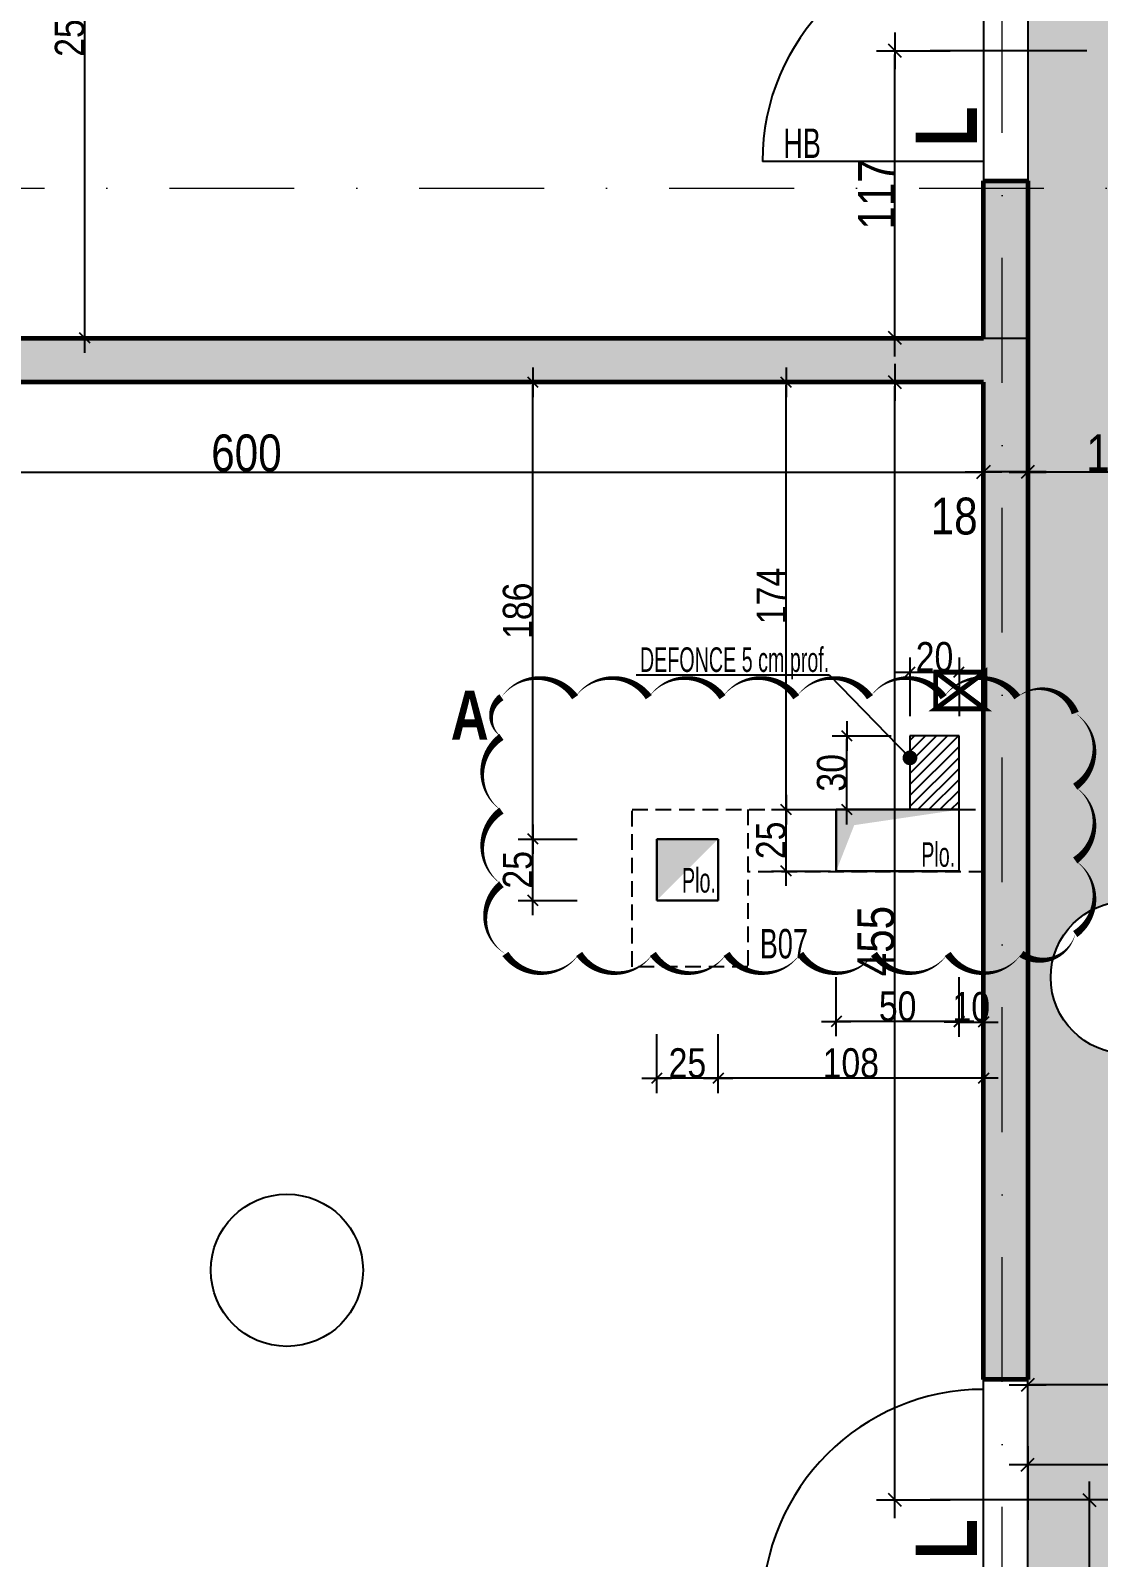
# Model space of a CAD drawing. Header units: millimetres. Extents: x 0 to 26881, y -27198 to -22998.
# Drawn here: x 20152 to 20587, y -25120 to -24498 of the extents above; entities that cross this region are included whole.
import ezdxf
from ezdxf.enums import TextEntityAlignment as Align

# ---------------------------------------------------------------- set-up
doc = ezdxf.new("R2010")
doc.units = ezdxf.units.MM
for name, pattern in [('CACHE', [9.525, 6.35, -3.175]), ('CACHEX2', [19.05, 12.7, -6.35]), ('TIRETPTX2', [50.8, 25.4, -12.7, 0, -12.7])]:
    doc.linetypes.add(name, pattern=pattern)
for name, color, linetype in [('01_cote_gen', 4, 'Continuous'), ('01_linteaux', 2, 'Continuous'), ('01_murs_sup', 2, 'CACHEX2'), ('01_poch_murs', 253, 'Continuous'), ('01_poch_poteaux', 250, 'Continuous'), ('01_resv', 32, 'Continuous'), ('01_texte', 230, 'Continuous'), ('AA_COTES', 2, 'Continuous')]:
    doc.layers.add(name, color=color, linetype=linetype)
for name, color, linetype, lineweight in [('01_murs_coup', 5, 'Continuous', 60), ('01_tram_axes', 2, 'TIRETPTX2', 9), ('_GAZELEC-BOITE INCORPO', 36, 'Continuous', 18)]:
    doc.layers.add(name, color=color, linetype=linetype, lineweight=lineweight)
doc.styles.add('ARIAL NA', font='ARIALN.TTF')
doc.styles.add('impact', font='impact.ttf')
doc.styles.add('STYLE2', font='ARIALN.TTF')
doc.dimstyles.new('JB50', dxfattribs={"dimscale": 0.1, "dimtxt": 150, "dimasz": 15, "dimexe": 0.1, "dimexo": 0.1, "dimgap": 0.09, "dimtad": 1, "dimdec": 1, "dimdsep": 46, "dimtxsty": 'STYLE2', "dimblk1": 'BOND_G', "dimblk2": 'BOND_D', "dimsah": 1, "dimcen": 1.5, "dimdle": 0.01, "dimse1": 1, "dimse2": 1, "dimclrd": 4, "dimclre": 2, "dimclrt": 6, "dimazin": 2, "dimtfac": 2.333333, "dimtdec": 1, "dimtix": 1, "dimtmove": 2, "dimatfit": 3, "dimldrblk": 'BOND_G', "dimfxl": 1, "dimtolj": 1, "dimtzin": 0, "dimarcsym": 0})
doc.dimstyles.new('JB50res', dxfattribs={"dimscale": 0.1, "dimtxt": 120, "dimasz": 12, "dimexe": 0.1, "dimexo": 0.1, "dimgap": 0.09, "dimtad": 1, "dimdec": 1, "dimdsep": 46, "dimtxsty": 'STYLE2', "dimblk1": 'BOND_G', "dimblk2": 'BOND_D', "dimsah": 1, "dimcen": 1.5, "dimdle": 0.01, "dimse1": 1, "dimse2": 1, "dimclrd": 4, "dimclre": 2, "dimclrt": 6, "dimazin": 2, "dimtfac": 2.333333, "dimtdec": 1, "dimtix": 1, "dimtmove": 2, "dimatfit": 3, "dimldrblk": 'BOND_G', "dimfxl": 1, "dimtolj": 1, "dimtzin": 0, "dimarcsym": 0})

# ---------------------------------------------------------------- blocks, each defined once
blk = doc.blocks.new('BOND_G')
at = {"layer": 'AA_COTES', "color": 0}
for p, q in [((0, -5), (0, 15)), ((5, 0), (-5, 0)), ((1.77, 1.77), (-1.77, -1.77))]:
    blk.add_line(p, q, dxfattribs=at)
blk = doc.blocks.new('BOND_D')
at = {"layer": 'AA_COTES', "color": 0}
for p, q in [((0, 5), (0, -15)), ((5, 0), (-5, 0)), ((-1.77, -1.77), (1.77, 1.77))]:
    blk.add_line(p, q, dxfattribs=at)
blk = doc.blocks.new('*D2657')
at = {"layer": '01_cote_gen', "color": 4, "lineweight": -2, "transparency": 16777216}
blk.add_line((20685.72, -24677.93), (20559.72, -24677.93), dxfattribs=at)
at = {"layer": 'Defpoints', "color": 0, "transparency": 16777216}
for p in [(20558.22, -24647.32), (20687.22, -24647.32), (20558.22, -24677.93)]:
    blk.add_point(p, dxfattribs=at)
at = {"layer": '01_cote_gen', "color": 4, "lineweight": -2, "transparency": 16777216, "xscale": 1.5, "yscale": 1.5, "zscale": 1.5, "rotation": 180}
blk.add_blockref('BOND_D', (20558.22, -24677.93), dxfattribs=at)
at = {"layer": '01_cote_gen', "color": 4, "lineweight": -2, "transparency": 16777216, "xscale": 1.5, "yscale": 1.5, "zscale": 1.5}
blk.add_blockref('BOND_G', (20687.22, -24677.93), dxfattribs=at)
at = {"layer": '01_cote_gen', "color": 6, "transparency": 16777216, "insert": (20596.36, -24670.26), "char_height": 15, "attachment_point": 5, "style": 'STYLE2'}
blk.add_mtext('\\A1;129', dxfattribs=at)
blk = doc.blocks.new('*D2663')
at = {"layer": '01_cote_gen', "color": 4, "lineweight": -2, "transparency": 16777216}
blk.add_line((20556.72, -24677.91), (20541.72, -24677.91), dxfattribs=at)
at = {"layer": 'Defpoints', "color": 0, "transparency": 16777216}
for p in [(20540.22, -24677.91), (20540.22, -24712.33), (20558.22, -24712.33)]:
    blk.add_point(p, dxfattribs=at)
at = {"layer": '01_cote_gen', "color": 4, "lineweight": -2, "transparency": 16777216, "xscale": 1.5, "yscale": 1.5, "zscale": 1.5, "rotation": 180}
blk.add_blockref('BOND_D', (20540.22, -24677.91), dxfattribs=at)
at = {"layer": '01_cote_gen', "color": 4, "lineweight": -2, "transparency": 16777216, "xscale": 1.5, "yscale": 1.5, "zscale": 1.5}
blk.add_blockref('BOND_G', (20558.22, -24677.91), dxfattribs=at)
at = {"layer": '01_cote_gen', "color": 6, "transparency": 16777216, "insert": (20528.27, -24695.97), "char_height": 15, "attachment_point": 5, "style": 'STYLE2'}
blk.add_mtext('\\A1;18', dxfattribs=at)
blk = doc.blocks.new('*D2652')
at = {"layer": '01_cote_gen', "color": 4, "lineweight": -2, "ltscale": 0.1, "transparency": 16777216}
blk.add_line((20796.12, -24591.56), (20796.12, -24619.14), dxfattribs=at)
at = {"layer": 'Defpoints', "color": 0, "ltscale": 0.1, "transparency": 16777216}
for p in [(20717.21, -24590.36), (0.48, -24620.34), (20796.12, -24620.34)]:
    blk.add_point(p, dxfattribs=at)
at = {"layer": '01_cote_gen', "color": 4, "lineweight": -2, "ltscale": 0.1, "transparency": 16777216, "xscale": 1.2, "yscale": 1.2, "zscale": 1.2}
for name, p, rotation in [('BOND_G', (20796.12, -24590.36), 90), ('BOND_D', (20796.12, -24620.34), 270)]:
    blk.add_blockref(name, p, dxfattribs=dict(at, rotation=rotation))
at = {"layer": '01_cote_gen', "color": 6, "ltscale": 0.1, "transparency": 16777216, "insert": (20789.99, -24605.35), "char_height": 12, "attachment_point": 5, "rotation": 90, "style": 'STYLE2'}
blk.add_mtext('\\A1;30', dxfattribs=at)
blk = doc.blocks.new('*D3435')
at = {"layer": '01_cote_gen', "color": 4, "lineweight": -2, "ltscale": 0.1, "transparency": 16777216}
blk.add_line((19941.72, -24677.93), (20538.72, -24677.93), dxfattribs=at)
at = {"layer": 'Defpoints', "color": 0, "ltscale": 0.1, "transparency": 16777216}
for p in [(20540.22, -24677.93), (19940.22, -24704.91), (20540.22, -24731.72)]:
    blk.add_point(p, dxfattribs=at)
at = {"layer": '01_cote_gen', "color": 4, "lineweight": -2, "ltscale": 0.1, "transparency": 16777216, "xscale": 1.5, "yscale": 1.5, "zscale": 1.5, "rotation": 180}
blk.add_blockref('BOND_G', (19940.22, -24677.93), dxfattribs=at)
at = {"layer": '01_cote_gen', "color": 4, "lineweight": -2, "ltscale": 0.1, "transparency": 16777216, "xscale": 1.5, "yscale": 1.5, "zscale": 1.5}
blk.add_blockref('BOND_D', (20540.22, -24677.93), dxfattribs=at)
at = {"layer": '01_cote_gen', "color": 6, "ltscale": 0.1, "transparency": 16777216, "insert": (20240.22, -24670.26), "char_height": 15, "attachment_point": 5, "style": 'STYLE2'}
blk.add_mtext('\\A1;600', dxfattribs=at)
blk = doc.blocks.new('*D3436')
at = {"layer": '01_cote_gen', "color": 4, "lineweight": -2, "ltscale": 0.1, "transparency": 16777216}
blk.add_line((20685.72, -25049.64), (20559.72, -25049.64), dxfattribs=at)
at = {"layer": 'Defpoints', "color": 0, "ltscale": 0.1, "transparency": 16777216}
for p in [(20558.22, -25008.3), (20687.22, -25008.3), (20558.22, -25049.64)]:
    blk.add_point(p, dxfattribs=at)
at = {"layer": '01_cote_gen', "color": 4, "lineweight": -2, "ltscale": 0.1, "transparency": 16777216, "xscale": 1.5, "yscale": 1.5, "zscale": 1.5, "rotation": 180}
blk.add_blockref('BOND_D', (20558.22, -25049.64), dxfattribs=at)
at = {"layer": '01_cote_gen', "color": 4, "lineweight": -2, "ltscale": 0.1, "transparency": 16777216, "xscale": 1.5, "yscale": 1.5, "zscale": 1.5}
blk.add_blockref('BOND_G', (20687.22, -25049.64), dxfattribs=at)
at = {"layer": '01_cote_gen', "color": 6, "ltscale": 0.1, "transparency": 16777216, "insert": (20627.96, -25041.97), "char_height": 15, "attachment_point": 5, "style": 'STYLE2'}
blk.add_mtext('\\A1;129', dxfattribs=at)
blk = doc.blocks.new('*D3444')
at = {"layer": '01_cote_gen', "color": 4, "lineweight": -2, "ltscale": 0.1, "transparency": 16777216}
blk.add_line((20559.72, -25082.04), (20708.68, -25082.04), dxfattribs=at)
at = {"layer": 'Defpoints', "color": 0, "ltscale": 0.1, "transparency": 16777216}
for p in [(20558.22, -25078.85), (20710.18, -25078.85), (20710.18, -25082.04)]:
    blk.add_point(p, dxfattribs=at)
at = {"layer": '01_cote_gen', "color": 4, "lineweight": -2, "ltscale": 0.1, "transparency": 16777216, "xscale": 1.5, "yscale": 1.5, "zscale": 1.5, "rotation": 180}
blk.add_blockref('BOND_G', (20558.22, -25082.04), dxfattribs=at)
at = {"layer": '01_cote_gen', "color": 4, "lineweight": -2, "ltscale": 0.1, "transparency": 16777216, "xscale": 1.5, "yscale": 1.5, "zscale": 1.5}
blk.add_blockref('BOND_D', (20710.18, -25082.04), dxfattribs=at)
at = {"layer": '01_cote_gen', "color": 6, "ltscale": 0.1, "transparency": 16777216, "insert": (20628.21, -25074.37), "char_height": 15, "attachment_point": 5, "style": 'STYLE2'}
blk.add_mtext('\\A1;152', dxfattribs=at)
blk = doc.blocks.new('*D3487')
at = {"layer": '01_cote_gen', "color": 4, "lineweight": -2, "ltscale": 0.1, "transparency": 16777216}
blk.add_line((20583.28, -25097.92), (20583.28, -25638.92), dxfattribs=at)
at = {"layer": 'Defpoints', "color": 0, "ltscale": 0.1, "transparency": 16777216}
for p in [(20582.21, -25096.42), (20583.28, -25640.42), (20599.87, -25640.42)]:
    blk.add_point(p, dxfattribs=at)
at = {"layer": '01_cote_gen', "color": 4, "lineweight": -2, "ltscale": 0.1, "transparency": 16777216, "xscale": 1.5, "yscale": 1.5, "zscale": 1.5}
for name, p, rotation in [('BOND_G', (20583.28, -25096.42), 90), ('BOND_D', (20583.28, -25640.42), 270)]:
    blk.add_blockref(name, p, dxfattribs=dict(at, rotation=rotation))
at = {"layer": '01_cote_gen', "color": 6, "ltscale": 0.1, "transparency": 16777216, "insert": (20575.64, -25368.42), "char_height": 15, "attachment_point": 5, "rotation": 90, "style": 'STYLE2'}
blk.add_mtext('\\A1;544', dxfattribs=at)
blk = doc.blocks.new('*D3494')
at = {"layer": '01_cote_gen', "color": 4, "lineweight": -2, "ltscale": 0.1, "transparency": 16777216}
blk.add_line((20504.15, -24621.91), (20504.15, -24507.94), dxfattribs=at)
at = {"layer": 'Defpoints', "color": 0, "ltscale": 0.1, "transparency": 16777216}
for p in [(20504.15, -24506.44), (20509.52, -24506.44), (20509.52, -24623.41)]:
    blk.add_point(p, dxfattribs=at)
at = {"layer": '01_cote_gen', "color": 4, "lineweight": -2, "ltscale": 0.1, "transparency": 16777216, "xscale": 1.5, "yscale": 1.5, "zscale": 1.5}
for name, p, rotation in [('BOND_D', (20504.15, -24506.44), 90), ('BOND_G', (20504.15, -24623.41), 270)]:
    blk.add_blockref(name, p, dxfattribs=dict(at, rotation=rotation))
at = {"layer": '01_cote_gen', "color": 6, "ltscale": 0.1, "transparency": 16777216, "insert": (20496.61, -24564.93), "char_height": 15, "attachment_point": 5, "rotation": 90, "style": 'STYLE2'}
blk.add_mtext('\\A1;117', dxfattribs=at)
blk = doc.blocks.new('*D3815')
at = {"layer": '01_cote_gen', "color": 4, "lineweight": -2, "ltscale": 0.1, "transparency": 16777216}
blk.add_line((20504.15, -25094.92), (20504.15, -24642.91), dxfattribs=at)
at = {"layer": 'Defpoints', "color": 0, "ltscale": 0.1, "transparency": 16777216}
for p in [(20504.15, -24641.41), (20518.51, -24641.41), (20518.51, -25096.42)]:
    blk.add_point(p, dxfattribs=at)
at = {"layer": '01_cote_gen', "color": 4, "lineweight": -2, "ltscale": 0.1, "transparency": 16777216, "xscale": 1.5, "yscale": 1.5, "zscale": 1.5}
for name, p, rotation in [('BOND_D', (20504.15, -24641.41), 90), ('BOND_G', (20504.15, -25096.42), 270)]:
    blk.add_blockref(name, p, dxfattribs=dict(at, rotation=rotation))
at = {"layer": '01_cote_gen', "color": 6, "ltscale": 0.1, "transparency": 16777216, "insert": (20496.51, -24868.92), "char_height": 15, "attachment_point": 5, "rotation": 90, "style": 'STYLE2'}
blk.add_mtext('\\A1;455', dxfattribs=at)
blk = doc.blocks.new('*D3891')
at = {"layer": '01_resv', "color": 4, "lineweight": -2, "ltscale": 0.1, "transparency": 16777216}
blk.add_line((20174.45, -24622.21), (20174.45, -24372.62), dxfattribs=at)
at = {"layer": 'Defpoints', "color": 0, "ltscale": 0.1, "transparency": 16777216}
for p in [(20174.45, -24371.42), (20217.46, -24371.42), (20192.95, -24623.41)]:
    blk.add_point(p, dxfattribs=at)
at = {"layer": '01_resv', "color": 4, "lineweight": -2, "ltscale": 0.1, "transparency": 16777216, "xscale": 1.2, "yscale": 1.2, "zscale": 1.2}
for name, p, rotation in [('BOND_D', (20174.45, -24371.42), 90), ('BOND_G', (20174.45, -24623.41), 270)]:
    blk.add_blockref(name, p, dxfattribs=dict(at, rotation=rotation))
at = {"layer": '01_resv', "color": 6, "ltscale": 0.1, "transparency": 16777216, "insert": (20168.31, -24497.42), "char_height": 12, "attachment_point": 5, "rotation": 90, "style": 'STYLE2'}
blk.add_mtext('\\A1;252', dxfattribs=at)
blk = doc.blocks.new('*D3847')
at = {"layer": '01_resv', "color": 4, "lineweight": -2, "ltscale": 0.1, "transparency": 16777216}
blk.add_line((20459.89, -24839.2), (20459.89, -24816.6), dxfattribs=at)
at = {"layer": 'Defpoints', "color": 0, "ltscale": 0.1, "transparency": 16777216}
for p in [(20459.89, -24815.4), (20480.27, -24815.4), (20480.27, -24840.4)]:
    blk.add_point(p, dxfattribs=at)
at = {"layer": '01_resv', "color": 4, "lineweight": -2, "ltscale": 0.1, "transparency": 16777216, "xscale": 1.2, "yscale": 1.2, "zscale": 1.2}
for name, p, rotation in [('BOND_D', (20459.89, -24815.4), 90), ('BOND_G', (20459.89, -24840.4), 270)]:
    blk.add_blockref(name, p, dxfattribs=dict(at, rotation=rotation))
at = {"layer": '01_resv', "color": 6, "ltscale": 0.1, "transparency": 16777216, "insert": (20453.75, -24827.9), "char_height": 12, "attachment_point": 5, "rotation": 90, "style": 'STYLE2'}
blk.add_mtext('\\A1;25', dxfattribs=at)
blk = doc.blocks.new('*D3848')
at = {"layer": '01_resv', "color": 4, "lineweight": -2, "ltscale": 0.1, "transparency": 16777216}
blk.add_line((20459.89, -24814.2), (20459.89, -24642.61), dxfattribs=at)
at = {"layer": 'Defpoints', "color": 0, "ltscale": 0.1, "transparency": 16777216}
for p in [(20459.89, -24641.41), (20468.88, -24641.41), (20468.88, -24815.4)]:
    blk.add_point(p, dxfattribs=at)
at = {"layer": '01_resv', "color": 4, "lineweight": -2, "ltscale": 0.1, "transparency": 16777216, "xscale": 1.2, "yscale": 1.2, "zscale": 1.2}
for name, p, rotation in [('BOND_D', (20459.89, -24641.41), 90), ('BOND_G', (20459.89, -24815.4), 270)]:
    blk.add_blockref(name, p, dxfattribs=dict(at, rotation=rotation))
at = {"layer": '01_resv', "color": 6, "ltscale": 0.1, "transparency": 16777216, "insert": (20453.86, -24728.41), "char_height": 12, "attachment_point": 5, "rotation": 90, "style": 'STYLE2'}
blk.add_mtext('\\A1;174', dxfattribs=at)
blk = doc.blocks.new('*D3849')
at = {"layer": '01_resv', "color": 4, "lineweight": -2, "ltscale": 0.1, "transparency": 16777216}
blk.add_line((20356.81, -24851.18), (20356.81, -24828.58), dxfattribs=at)
at = {"layer": 'Defpoints', "color": 0, "ltscale": 0.1, "transparency": 16777216}
for p in [(20356.81, -24827.38), (20407.21, -24827.38), (20407.21, -24852.38)]:
    blk.add_point(p, dxfattribs=at)
at = {"layer": '01_resv', "color": 4, "lineweight": -2, "ltscale": 0.1, "transparency": 16777216, "xscale": 1.2, "yscale": 1.2, "zscale": 1.2}
for name, p, rotation in [('BOND_D', (20356.81, -24827.38), 90), ('BOND_G', (20356.81, -24852.38), 270)]:
    blk.add_blockref(name, p, dxfattribs=dict(at, rotation=rotation))
at = {"layer": '01_resv', "color": 6, "ltscale": 0.1, "transparency": 16777216, "insert": (20350.67, -24839.88), "char_height": 12, "attachment_point": 5, "rotation": 90, "style": 'STYLE2'}
blk.add_mtext('\\A1;25', dxfattribs=at)
blk = doc.blocks.new('*D3850')
at = {"layer": '01_resv', "color": 4, "lineweight": -2, "ltscale": 0.1, "transparency": 16777216}
blk.add_line((20356.81, -24826.18), (20356.81, -24642.61), dxfattribs=at)
at = {"layer": 'Defpoints', "color": 0, "ltscale": 0.1, "transparency": 16777216}
for p in [(20356.81, -24641.41), (20415.28, -24641.41), (20407.21, -24827.38)]:
    blk.add_point(p, dxfattribs=at)
at = {"layer": '01_resv', "color": 4, "lineweight": -2, "ltscale": 0.1, "transparency": 16777216, "xscale": 1.2, "yscale": 1.2, "zscale": 1.2}
for name, p, rotation in [('BOND_D', (20356.81, -24641.41), 90), ('BOND_G', (20356.81, -24827.38), 270)]:
    blk.add_blockref(name, p, dxfattribs=dict(at, rotation=rotation))
at = {"layer": '01_resv', "color": 6, "ltscale": 0.1, "transparency": 16777216, "insert": (20350.67, -24734.4), "char_height": 12, "attachment_point": 5, "rotation": 90, "style": 'STYLE2'}
blk.add_mtext('\\A1;186', dxfattribs=at)
blk = doc.blocks.new('*D3851')
at = {"layer": '01_resv', "color": 4, "lineweight": -2, "ltscale": 0.1, "transparency": 16777216}
for p, q in [((20529.07, -24901.86), (20527.87, -24901.86)), ((20530.27, -24901.86), (20540.22, -24901.86)), ((20541.42, -24901.86), (20542.62, -24901.86))]:
    blk.add_line(p, q, dxfattribs=at)
at = {"layer": 'Defpoints', "color": 0, "ltscale": 0.1, "transparency": 16777216}
for p in [(20530.27, -24834.28), (20540.22, -24834.28), (20540.22, -24901.86)]:
    blk.add_point(p, dxfattribs=at)
at = {"layer": '01_resv', "color": 4, "lineweight": -2, "ltscale": 0.1, "transparency": 16777216, "xscale": 1.2, "yscale": 1.2, "zscale": 1.2}
blk.add_blockref('BOND_G', (20530.27, -24901.86), dxfattribs=at)
at = {"layer": '01_resv', "color": 4, "lineweight": -2, "ltscale": 0.1, "transparency": 16777216, "xscale": 1.2, "yscale": 1.2, "zscale": 1.2, "rotation": 180}
blk.add_blockref('BOND_D', (20540.22, -24901.86), dxfattribs=at)
at = {"layer": '01_resv', "color": 6, "ltscale": 0.1, "transparency": 16777216, "insert": (20535.24, -24895.72), "char_height": 12, "attachment_point": 5, "style": 'STYLE2'}
blk.add_mtext('\\A1;10', dxfattribs=at)
blk = doc.blocks.new('*D3852')
at = {"layer": '01_resv', "color": 4, "lineweight": -2, "ltscale": 0.1, "transparency": 16777216}
blk.add_line((20529.07, -24901.64), (20481.47, -24901.64), dxfattribs=at)
at = {"layer": 'Defpoints', "color": 0, "ltscale": 0.1, "transparency": 16777216}
for p in [(20480.27, -24833.6), (20530.27, -24836.77), (20480.27, -24901.64)]:
    blk.add_point(p, dxfattribs=at)
at = {"layer": '01_resv', "color": 4, "lineweight": -2, "ltscale": 0.1, "transparency": 16777216, "xscale": 1.2, "yscale": 1.2, "zscale": 1.2, "rotation": 180}
blk.add_blockref('BOND_D', (20480.27, -24901.64), dxfattribs=at)
at = {"layer": '01_resv', "color": 4, "lineweight": -2, "ltscale": 0.1, "transparency": 16777216, "xscale": 1.2, "yscale": 1.2, "zscale": 1.2}
blk.add_blockref('BOND_G', (20530.27, -24901.64), dxfattribs=at)
at = {"layer": '01_resv', "color": 6, "ltscale": 0.1, "transparency": 16777216, "insert": (20505.27, -24895.5), "char_height": 12, "attachment_point": 5, "style": 'STYLE2'}
blk.add_mtext('\\A1;50', dxfattribs=at)
blk = doc.blocks.new('*D3853')
at = {"layer": '01_resv', "color": 4, "lineweight": -2, "ltscale": 0.1, "transparency": 16777216}
blk.add_line((20539.02, -24924.76), (20433.41, -24924.76), dxfattribs=at)
at = {"layer": 'Defpoints', "color": 0, "ltscale": 0.1, "transparency": 16777216}
for p in [(20540.22, -24837), (20432.21, -24852.38), (20432.21, -24924.76)]:
    blk.add_point(p, dxfattribs=at)
at = {"layer": '01_resv', "color": 4, "lineweight": -2, "ltscale": 0.1, "transparency": 16777216, "xscale": 1.2, "yscale": 1.2, "zscale": 1.2, "rotation": 180}
blk.add_blockref('BOND_D', (20432.21, -24924.76), dxfattribs=at)
at = {"layer": '01_resv', "color": 4, "lineweight": -2, "ltscale": 0.1, "transparency": 16777216, "xscale": 1.2, "yscale": 1.2, "zscale": 1.2}
blk.add_blockref('BOND_G', (20540.22, -24924.76), dxfattribs=at)
at = {"layer": '01_resv', "color": 6, "ltscale": 0.1, "transparency": 16777216, "insert": (20486.21, -24918.62), "char_height": 12, "attachment_point": 5, "style": 'STYLE2'}
blk.add_mtext('\\A1;108', dxfattribs=at)
blk = doc.blocks.new('*D3854')
at = {"layer": '01_resv', "color": 4, "lineweight": -2, "ltscale": 0.1, "transparency": 16777216}
blk.add_line((20431.01, -24924.76), (20408.41, -24924.76), dxfattribs=at)
at = {"layer": 'Defpoints', "color": 0, "ltscale": 0.1, "transparency": 16777216}
for p in [(20407.21, -24852.38), (20432.21, -24852.38), (20407.21, -24924.76)]:
    blk.add_point(p, dxfattribs=at)
at = {"layer": '01_resv', "color": 4, "lineweight": -2, "ltscale": 0.1, "transparency": 16777216, "xscale": 1.2, "yscale": 1.2, "zscale": 1.2, "rotation": 180}
blk.add_blockref('BOND_D', (20407.21, -24924.76), dxfattribs=at)
at = {"layer": '01_resv', "color": 4, "lineweight": -2, "ltscale": 0.1, "transparency": 16777216, "xscale": 1.2, "yscale": 1.2, "zscale": 1.2}
blk.add_blockref('BOND_G', (20432.21, -24924.76), dxfattribs=at)
at = {"layer": '01_resv', "color": 6, "ltscale": 0.1, "transparency": 16777216, "insert": (20419.71, -24918.62), "char_height": 12, "attachment_point": 5, "style": 'STYLE2'}
blk.add_mtext('\\A1;25', dxfattribs=at)
blk = doc.blocks.new('*D4211')
at = {"layer": '01_cote_gen', "color": 4, "lineweight": -2, "transparency": 16777216}
blk.add_line((20511.47, -24759.39), (20529.07, -24759.39), dxfattribs=at)
at = {"layer": 'Defpoints', "color": 0, "transparency": 16777216}
for p in [(20530.27, -24759.39), (20510.27, -24785.4), (20530.27, -24785.4)]:
    blk.add_point(p, dxfattribs=at)
at = {"layer": '01_cote_gen', "color": 4, "lineweight": -2, "transparency": 16777216, "xscale": 1.2, "yscale": 1.2, "zscale": 1.2, "rotation": 180}
blk.add_blockref('BOND_G', (20510.27, -24759.39), dxfattribs=at)
at = {"layer": '01_cote_gen', "color": 4, "lineweight": -2, "transparency": 16777216, "xscale": 1.2, "yscale": 1.2, "zscale": 1.2}
blk.add_blockref('BOND_D', (20530.27, -24759.39), dxfattribs=at)
at = {"layer": '01_cote_gen', "color": 6, "transparency": 16777216, "insert": (20520.27, -24753.25), "char_height": 12, "attachment_point": 5, "style": 'STYLE2'}
blk.add_mtext('\\A1;20', dxfattribs=at)
blk = doc.blocks.new('*D4212')
at = {"layer": '01_cote_gen', "color": 4, "lineweight": -2, "transparency": 16777216}
blk.add_line((20484.64, -24814.2), (20484.64, -24786.6), dxfattribs=at)
at = {"layer": 'Defpoints', "color": 0, "transparency": 16777216}
for p in [(20484.64, -24785.4), (20510.27, -24785.4), (20490.59, -24815.4)]:
    blk.add_point(p, dxfattribs=at)
at = {"layer": '01_cote_gen', "color": 4, "lineweight": -2, "transparency": 16777216, "xscale": 1.2, "yscale": 1.2, "zscale": 1.2}
for name, p, rotation in [('BOND_D', (20484.64, -24785.4), 90), ('BOND_G', (20484.64, -24815.4), 270)]:
    blk.add_blockref(name, p, dxfattribs=dict(at, rotation=rotation))
at = {"layer": '01_cote_gen', "color": 6, "transparency": 16777216, "insert": (20478.5, -24800.4), "char_height": 12, "attachment_point": 5, "rotation": 90, "style": 'STYLE2'}
blk.add_mtext('\\A1;30', dxfattribs=at)

msp = doc.modelspace()

# ---------------------------------------------------------------- hatches: boundary and pattern name
at = {"layer": '01_murs_sup', "ltscale": 0.1}
h = msp.add_hatch(dxfattribs=at)
h.set_pattern_fill('DASH', color=256, scale=2.5, angle=135)
h.set_pattern_definition([(135, (-8664.7416, 5453.817), (-11.2253202, 9e-16), [7.9375, -7.9375])])
h.paths.add_polyline_path([(20037.22, -23796.41), (19924.22, -23796.41), (19924.22, -24268.41), (19940.22, -24268.41), (19940.22, -23812.41), (20037.22, -23812.41)])
h.paths.add_polyline_path([(20337.22, -23796.41), (20237.22, -23796.41), (20237.22, -23812.41), (20337.22, -23812.41)])
h.paths.add_polyline_path([(20637.22, -23796.41), (20558.22, -23796.41), (20558.22, -23596.41), (20540.22, -23596.41), (20540.22, -23796.41), (20437.22, -23796.41), (20437.22, -23812.41), (20540.22, -23812.41), (20540.22, -24457.42), (20558.22, -24457.42), (20558.22, -24423.42), (20931.22, -24423.42), (20931.22, -24405.39), (20558.22, -24405.42), (20558.22, -23812.41), (20637.22, -23812.41)])
h.paths.add_polyline_path([(21037.22, -23796.41), (20837.22, -23796.41), (20837.22, -23812.41), (21037.22, -23812.41)])
h.paths.add_polyline_path([(21308.22, -23596.41), (21292.22, -23596.41), (21292.22, -23796.41), (21137.22, -23796.41), (21137.22, -23812.41), (21292.22, -23812.41), (21292.22, -24405.41), (21033.22, -24405.41), (21033.22, -24423.41), (21308.22, -24423.4)])
h.paths.add_polyline_path([(21536.22, -23796.41), (21310.22, -23796.41), (21310.22, -24423.41), (21575.22, -24423.41), (21575.22, -24405.41), (21326.22, -24405.41), (21326.22, -23812.41), (21536.22, -23812.41)])
h.paths.add_polyline_path([(21794.22, -23796.41), (21636.22, -23796.41), (21636.22, -23812.41), (21794.22, -23812.41)])
h.paths.add_polyline_path([(22112.22, -23796.41), (21894.22, -23796.41), (21894.22, -23812.41), (22112.22, -23812.41)])
h.paths.add_polyline_path([(22349.22, -23796.41), (22212.22, -23796.41), (22212.22, -23812.41), (22333.22, -23812.41), (22333.22, -23863.41), (22349.22, -23863.41)])
h.paths.add_polyline_path([(22349.22, -24063.41), (22333.22, -24063.41), (22333.22, -24212.41), (22349.22, -24212.41)])
h.paths.add_polyline_path([(22349.22, -24312.41), (22333.22, -24312.41), (22333.22, -24481.41), (21907.22, -24481.41), (21907.22, -24416.41), (21887.22, -24416.41), (21887.22, -24481.41), (21721.22, -24481.41), (21721.22, -24405.41), (21677.22, -24405.41), (21677.22, -24423.41), (21703.22, -24423.41), (21703.22, -24553.41), (21677.22, -24553.41), (21677.22, -24571.41), (21721.22, -24571.41), (21721.22, -24499.41), (21887.22, -24499.41), (21887.22, -24564.41), (21907.22, -24564.41), (21907.22, -24499.41), (22333.22, -24499.41), (22333.22, -24667.41), (22349.22, -24667.41)])
h.paths.add_polyline_path([(22349.22, -24767.41), (22333.22, -24767.41), (22333.22, -24863.41), (22349.22, -24863.41)])
h.paths.add_polyline_path([(21575.22, -24553.41), (21310.22, -24553.41), (21310.22, -25180.41), (21571.22, -25180.41), (21571.22, -25164.41), (21326.22, -25164.41), (21326.22, -24571.41), (21575.22, -24571.41)])
h.paths.add_polyline_path([(21308.22, -24568.4), (21069.22, -24568.4), (21069.22, -24586.4), (21292.22, -24586.4), (21292.22, -24926.4), (20952.22, -24926.4), (20952.22, -24586.4), (20967.22, -24586.4), (20967.22, -24568.4), (20869.22, -24568.4), (20869.22, -24586.4), (20932.22, -24586.4), (20932.22, -24749.4), (20707.22, -24749.4), (20707.22, -24586.4), (20767.22, -24586.4), (20767.22, -24568.4), (20687.22, -24568.4), (20687.22, -24989.39), (20913.18, -24989.39), (20913.18, -25154.39), (20688.22, -25154.39), (20688.22, -25338.39), (20706.22, -25338.39), (20706.22, -25174.39), (20933.18, -25174.39), (20933.18, -24946.4), (21292.22, -24946.4), (21292.22, -25219.41), (21308.22, -25219.41)])
h.paths.add_polyline_path([(20932.22, -24769.4), (20932.22, -24859.4), (20707.22, -24859.4), (20707.22, -24769.4)], flags=16)
h.paths.add_polyline_path([(20932.22, -24879.4), (20932.22, -24926.4), (20913.18, -24926.4), (20913.18, -24969.39), (20707.22, -24969.39), (20707.22, -24879.4)], flags=16)
h.paths.add_polyline_path([(20558.22, -24559.42), (20540.22, -24559.42), (20540.22, -24623.41), (19940.22, -24623.41), (19940.22, -24368.41), (19924.22, -24368.41), (19924.22, -24768.41), (19940.22, -24768.41), (19940.22, -24641.41), (20540.22, -24641.41), (20540.22, -25047.41), (20558.22, -25047.41)])
at = {"layer": '01_poch_murs', "ltscale": 0.1}
h = msp.add_hatch(color=256, dxfattribs=at)
h.dxf.hatch_style = 1
h.paths.add_polyline_path([(19940.22, -24168.41), (19924.22, -24168.41), (19924.22, -24268.41), (19940.22, -24268.41)])
h.paths.add_polyline_path([(19940.22, -24368.41), (19924.22, -24368.41), (19924.22, -24768.41), (19940.22, -24768.41), (19940.22, -24641.41), (20540.22, -24641.41), (20540.22, -24815.4), (20540.53, -24815.4), (20540.53, -24840.68), (20540.22, -25047.41), (20558.22, -25047.41), (20558.22, -24623.41), (20540.22, -24623.41), (19940.22, -24623.41)])
h.paths.add_polyline_path([(20558.22, -24559.42), (20540.22, -24559.42), (20540.22, -24623.41), (20558.22, -24623.41)], flags=17)
h.paths.add_polyline_path([(20767.22, -24568.4), (20687.22, -24568.4), (20687.22, -24989.39), (20913.18, -24989.39), (20913.18, -25154.39), (20688.22, -25154.39), (20688.22, -25338.39), (20706.22, -25338.39), (20706.22, -25174.39), (20933.18, -25174.39), (20933.18, -24946.4), (21292.22, -24946.4), (21292.22, -25219.41), (21308.22, -25219.41), (21308.22, -24568.4), (21069.22, -24568.4), (21069.22, -24586.4), (21292.22, -24586.4), (21292.22, -24926.4), (20952.22, -24926.4), (20952.22, -24586.4), (20967.22, -24586.4), (20967.22, -24568.4), (20869.22, -24568.4), (20869.22, -24586.4), (20932.22, -24586.4), (20932.22, -24749.4), (20707.22, -24749.4), (20707.22, -24586.4), (20767.22, -24586.4)])
h.paths.add_polyline_path([(20932.22, -24769.4), (20932.22, -24859.4), (20707.22, -24859.4), (20707.22, -24769.4)], flags=16)
h.paths.add_polyline_path([(20932.22, -24879.4), (20932.22, -24926.4), (20913.18, -24926.4), (20913.18, -24969.39), (20707.22, -24969.39), (20707.22, -24879.4)], flags=16)
h = msp.add_hatch(dxfattribs=at)
h.set_pattern_fill('SACNCR', color=256, scale=10, angle=90)
edge = h.paths.add_edge_path()
edge.add_arc((22466.29, -24503.35), 30.98, 0, 360)
edge = h.paths.add_edge_path()
edge.add_arc((20598.56, -24883.72), 30.98, 0, 360)
h.paths.add_polyline_path([(21308.22, -24423.4), (21033.22, -24423.41), (21033.22, -24423.42), (20931.22, -24423.42), (20558.22, -24423.42), (20558.22, -24457.42), (20558.22, -24559.42), (20558.22, -25047.41), (20558.22, -25149.41), (20558.22, -25640.42), (20581.22, -25640.42), (20683.22, -25640.42), (20688.22, -25640.42), (20688.22, -25440.39), (20688.22, -25338.39), (20688.22, -25154.39), (20710.18, -25154.39), (20710.18, -24989.39), (20687.22, -24989.39), (20687.22, -24568.4), (20767.22, -24568.4), (20869.22, -24568.4), (20967.22, -24568.4), (21069.22, -24568.4), (21308.22, -24568.4)])
edge = h.paths.add_edge_path()
edge.add_arc((22719, -24503.35), 30.98, 0, 360)
h.paths.add_polyline_path([(22929.22, -24446.41), (22929.22, -24388.41), (22761.22, -24388.41), (22761.22, -24423.41), (22172.22, -24423.41), (22070.22, -24423.41), (21679.22, -24423.41), (21577.22, -24423.41), (21310.22, -24423.41), (21310.22, -24553.41), (21577.22, -24553.41), (21679.22, -24553.41), (22578.22, -24553.41), (22680.22, -24553.41), (22929.22, -24553.41), (22929.22, -24548.41)])
at = {"layer": '01_resv', "ltscale": 0.1}
h = msp.add_hatch(dxfattribs=at)
h.set_pattern_fill('ANSI31', color=256)
h.set_pattern_definition([(45, (11496.898, -28708.78), (-2.245064, 2.245064), [])])
h.paths.add_polyline_path([(20530.27, -24815.4), (20530.27, -24785.4), (20510.27, -24785.4), (20510.27, -24815.4)])

# ---------------------------------------------------------------- linework, layer by layer
at = {"layer": '01_linteaux', "ltscale": 0.1}
for p, q in [((20540.22, -24457.42), (20540.22, -24559.42)), ((20558.22, -24457.42), (20558.22, -24559.42)), ((20582.21, -24506.44), (20518.51, -24506.44)), ((20540.22, -24551.44), (20450.22, -24551.44)), ((20540.22, -25149.41), (20540.22, -25047.41)), ((20558.22, -25149.41), (20558.22, -25047.41)), ((20582.21, -25096.42), (20518.51, -25096.42))]:
    msp.add_line(p, q, dxfattribs=at)
for centre in [(20540.22, -24551.44), (20540.22, -25141.42)]:
    msp.add_arc(centre, 90, 90, 180, dxfattribs=at)
at = {"layer": '01_murs_coup'}
for p, q in [((20540.22, -24623.41), (20540.22, -24559.42)), ((20540.22, -24559.42), (20558.22, -24559.42)), ((20558.22, -24559.42), (20558.22, -25047.41)), ((19940.22, -24623.41), (20540.22, -24623.41)), ((20540.22, -24641.41), (19940.22, -24641.41)), ((20540.22, -25047.41), (20540.22, -24641.41)), ((20558.22, -25047.41), (20540.22, -25047.41))]:
    msp.add_line(p, q, dxfattribs=at)
at = {"layer": '01_murs_sup', "ltscale": 2}
for p, q in [((20540.22, -24623.41), (20540.22, -24559.42)), ((20540.22, -24559.42), (20558.22, -24559.42)), ((20558.22, -24559.42), (20558.22, -25047.41)), ((19940.22, -24623.41), (20540.22, -24623.41)), ((20540.22, -24641.41), (19940.22, -24641.41)), ((20540.22, -25047.41), (20540.22, -24641.41)), ((20558.22, -25047.41), (20540.22, -25047.41))]:
    msp.add_line(p, q, dxfattribs=at)
at = {"layer": '01_poch_poteaux', "ltscale": 0.1}
msp.add_line((20540.22, -24623.41), (20558.22, -24623.41), dxfattribs=at)
at = {"layer": '01_resv', "ltscale": 0.1}
for p, q in [((20530.27, -24785.4), (20510.27, -24785.4)), ((20510.27, -24785.4), (20510.27, -24815.4)), ((20530.27, -24815.4), (20530.27, -24785.4)), ((20510.27, -24815.4), (20530.27, -24815.4)), ((20530.27, -24840.68), (20530.27, -24815.4))]:
    msp.add_line(p, q, dxfattribs=at)
at = {"layer": '01_resv', "linetype": 'CACHE'}
for p, q in [((20397.23, -24815.4), (20540.53, -24815.4)), ((20397.23, -24879.4), (20397.23, -24815.4)), ((20444.23, -24815.4), (20444.23, -24879.4)), ((20540.53, -24840.68), (20444.23, -24840.68)), ((20444.23, -24879.4), (20397.23, -24879.4))]:
    msp.add_line(p, q, dxfattribs=at)
at = {"layer": '01_resv', "lineweight": 30}
for p, q in [((20530.27, -24815.4), (20480.27, -24815.4)), ((20480.27, -24815.4), (20480.27, -24840.4)), ((20530.27, -24815.4), (20480.27, -24815.4)), ((20419.71, -24827.38), (20407.21, -24827.38)), ((20407.21, -24827.38), (20407.21, -24852.38)), ((20432.21, -24827.38), (20407.21, -24827.38)), ((20432.21, -24827.38), (20419.71, -24827.38)), ((20432.21, -24852.38), (20432.21, -24827.38)), ((20480.27, -24840.4), (20530.27, -24840.4)), ((20407.21, -24852.38), (20432.21, -24852.38))]:
    msp.add_line(p, q, dxfattribs=at)
at = {"layer": '01_resv'}
msp.add_line((20540.53, -24815.4), (20540.53, -24840.68), dxfattribs=at)
msp.add_lwpolyline([(20344, -24769.61, 0, 3, -0.520567), (20374, -24769.61, 0, 3, -0.520567), (20404, -24769.61, 0, 3, -0.520567), (20434, -24769.61, 0, 3, -0.520567), (20464, -24769.61, 0, 3, -0.520567), (20494, -24769.61, 0, 3, -0.520567), (20524, -24769.61, 0, 3, -0.520567), (20554, -24769.61, 0, 3, -0.520567), (20577.55, -24776.06, 0, 3, -0.520567), (20577.55, -24806.06, 0, 3, -0.520567), (20577.55, -24836.06, 0, 3, -0.520567), (20577.55, -24866.06, 0, 3, -0.520567), (20555.63, -24874.14, 0, 3, -0.520567), (20525.63, -24874.14, 0, 3, -0.520567), (20495.63, -24874.14, 0, 3, -0.520567), (20465.63, -24874.14, 0, 3, -0.520567), (20435.63, -24874.14, 0, 3, -0.520567), (20405.63, -24874.14, 0, 3, -0.520567), (20375.63, -24874.14, 0, 3, -0.520567), (20345.63, -24874.14, 0, 3, -0.520567), (20344, -24845.77, 0, 3, -0.520567), (20344, -24815.77, 0, 3, -0.520567), (20344, -24785.77, 0, 3, -0.520567)], format="xyseb", close=True, dxfattribs=at)
at = {"layer": '01_resv', "ltscale": 0.1}
for points in [[(20480.27, -24840.4), (20480.27, -24815.4), (20487.6, -24821.7)], [(20480.27, -24815.4), (20530.27, -24815.4), (20487.6, -24821.7)], [(20407.21, -24852.38), (20407.21, -24827.38), (20432.21, -24827.38)]]:
    msp.add_solid(points, dxfattribs=at)
at = {"layer": '01_texte'}
for p, q in [((20398.79, -24760.5), (20477.35, -24760.5)), ((20477.35, -24760.5), (20510.27, -24794.31))]:
    msp.add_line(p, q, dxfattribs=at)
at = {"layer": '01_texte', "const_width": 3}
msp.add_lwpolyline([(20508.77, -24794.31, 1), (20511.77, -24794.31, 1)], format="xyb", close=True, dxfattribs=at)
at = {"layer": '01_texte'}
for centre in [(20598.56, -24883.72), (20256.7, -25002.94)]:
    msp.add_circle(centre, 30.98, dxfattribs=at)
at = {"layer": '01_tram_axes', "color": 253, "ltscale": 2}
for p, q in [((20547.73, -26573.88), (20547.91, -23114.83)), ((18988.49, -24562.41), (23635.77, -24562.41))]:
    msp.add_line(p, q, dxfattribs=at)
at = {"layer": '_GAZELEC-BOITE INCORPO', "const_width": 2}
msp.add_lwpolyline([(20540.74, -24764.39), (20540.74, -24759.39), (20520.74, -24759.39), (20520.74, -24774.39), (20540.74, -24774.39), (20540.74, -24759.39), (20520.74, -24774.39), (20540.74, -24774.39), (20520.74, -24759.39)], dxfattribs=at)

# ---------------------------------------------------------------- texts
at = {"layer": '01_texte', "style": 'impact'}
for p in [(20545.09, -24537.26), (20545.09, -25112.4)]:
    msp.add_text('L', height=25, rotation=90, dxfattribs=at).set_placement(p, align=Align.BOTTOM_CENTER)
at = {"layer": '01_texte'}
for s, height, style, width, p in [('HB', 12, 'ARIAL NA', 0.8, (20458.75, -24550.08)), ('DEFONCE 5 cm prof.', 10, 'STYLE2', 0.7, (20400.37, -24759.32)), ('Plo.', 10, 'STYLE2', 0.7, (20514.88, -24838.65)), ('Plo.', 10, 'STYLE2', 0.7, (20417.5, -24849.15)), ('B07', 12, 'STYLE2', 0.8, (20449.16, -24875.99))]:
    msp.add_text(s, height=height, dxfattribs=dict(at, style=style, width=width)).set_placement(p)
at = {"layer": '01_texte', "style": 'impact'}
msp.add_text('A', height=20, dxfattribs=at).set_placement((20331.09, -24776.94), align=Align.MIDDLE)

# ---------------------------------------------------------------- dimensions: what is measured, and where the dimension line sits
at = {"layer": '01_cote_gen', "ltscale": 0.1}
for base, p1, p2, dimstyle, picture, middle in [((20504.15, -24506.44), (20509.52, -24623.41), (20509.52, -24506.44), 'JB50', '*D3494', (20496.61, -24564.93)), ((20796.12, -24620.34), (20717.21, -24590.36), (0.48, -24620.34), 'JB50res', '*D2652', (20789.99, -24605.35)), ((20504.15, -24641.41), (20518.51, -25096.42), (20518.51, -24641.41), 'JB50', '*D3815', (20496.51, -24868.92)), ((20583.28, -25640.42), (20582.21, -25096.42), (20599.87, -25640.42), 'JB50', '*D3487', (20575.64, -25368.42))]:
    dim = msp.add_linear_dim(base=base, p1=p1, p2=p2, angle=90, dimstyle=dimstyle, dxfattribs=at)
    dim.commit()
    dim.dimension.update_dxf_attribs({"geometry": picture, "text_midpoint": middle})
at = {"layer": '01_cote_gen'}
for base, p1, p2, picture, middle in [((20558.22, -24677.93), (20687.22, -24647.32), (20558.22, -24647.32), '*D2657', (20596.36, -24670.26)), ((20540.22, -24677.91), (20558.22, -24712.33), (20540.22, -24712.33), '*D2663', (20528.27, -24695.97))]:
    dim = msp.add_linear_dim(base=base, p1=p1, p2=p2, dimstyle='JB50', dxfattribs=at)
    dim.commit()
    dim.dimension.update_dxf_attribs({"geometry": picture, "text_midpoint": middle, "dimtype": 160})
at = {"layer": '01_cote_gen', "ltscale": 0.1}
dim = msp.add_linear_dim(base=(20540.22, -24677.93), p1=(19940.22, -24704.91), p2=(20540.22, -24731.72), dimstyle='JB50', dxfattribs=at)
dim.commit()
dim.dimension.update_dxf_attribs({"geometry": '*D3435', "text_midpoint": (20240.22, -24670.26)})
at = {"layer": '01_cote_gen'}
dim = msp.add_linear_dim(base=(20530.27, -24759.39), p1=(20510.27, -24785.4), p2=(20530.27, -24785.4), dimstyle='JB50res', dxfattribs=at)
dim.commit()
dim.dimension.update_dxf_attribs({"geometry": '*D4211', "text_midpoint": (20520.27, -24753.25)})
dim = msp.add_linear_dim(base=(20484.64, -24785.4), p1=(20490.59, -24815.4), p2=(20510.27, -24785.4), angle=90, dimstyle='JB50res', dxfattribs=at)
dim.commit()
dim.dimension.update_dxf_attribs({"geometry": '*D4212', "text_midpoint": (20478.5, -24800.4)})
at = {"layer": '01_cote_gen', "ltscale": 0.1}
for base, p1, p2, picture, middle in [((20558.22, -25049.64), (20687.22, -25008.3), (20558.22, -25008.3), '*D3436', (20627.96, -25041.97)), ((20710.18, -25082.04), (20558.22, -25078.85), (20710.18, -25078.85), '*D3444', (20628.21, -25074.37))]:
    dim = msp.add_linear_dim(base=base, p1=p1, p2=p2, dimstyle='JB50', dxfattribs=at)
    dim.commit()
    dim.dimension.update_dxf_attribs({"geometry": picture, "text_midpoint": middle, "dimtype": 160})
at = {"layer": '01_resv', "ltscale": 0.1}
for base, p1, p2, picture, middle in [((20174.45, -24371.42), (20192.95, -24623.41), (20217.46, -24371.42), '*D3891', (20168.31, -24497.42)), ((20356.81, -24641.41), (20407.21, -24827.38), (20415.28, -24641.41), '*D3850', (20350.67, -24734.4)), ((20459.89, -24641.41), (20468.88, -24815.4), (20468.88, -24641.41), '*D3848', (20453.86, -24728.41)), ((20459.89, -24815.4), (20480.27, -24840.4), (20480.27, -24815.4), '*D3847', (20453.75, -24827.9)), ((20356.81, -24827.38), (20407.21, -24852.38), (20407.21, -24827.38), '*D3849', (20350.67, -24839.88))]:
    dim = msp.add_linear_dim(base=base, p1=p1, p2=p2, angle=90, dimstyle='JB50res', dxfattribs=at)
    dim.commit()
    dim.dimension.update_dxf_attribs({"geometry": picture, "text_midpoint": middle})
for base, p1, p2, picture, middle in [((20480.27, -24901.64), (20530.27, -24836.77), (20480.27, -24833.6), '*D3852', (20505.27, -24895.5)), ((20540.2199, -24901.856), (20530.2654, -24834.2798), (20540.2199, -24834.2798), '*D3851', (20535.2427, -24895.7201)), ((20432.21, -24924.76), (20540.22, -24837), (20432.21, -24852.38), '*D3853', (20486.21, -24918.62)), ((20407.21, -24924.76), (20432.21, -24852.38), (20407.21, -24852.38), '*D3854', (20419.71, -24918.62))]:
    dim = msp.add_linear_dim(base=base, p1=p1, p2=p2, dimstyle='JB50res', dxfattribs=at)
    dim.commit()
    dim.dimension.update_dxf_attribs({"geometry": picture, "text_midpoint": middle})

doc.saveas('drawing.dxf')
